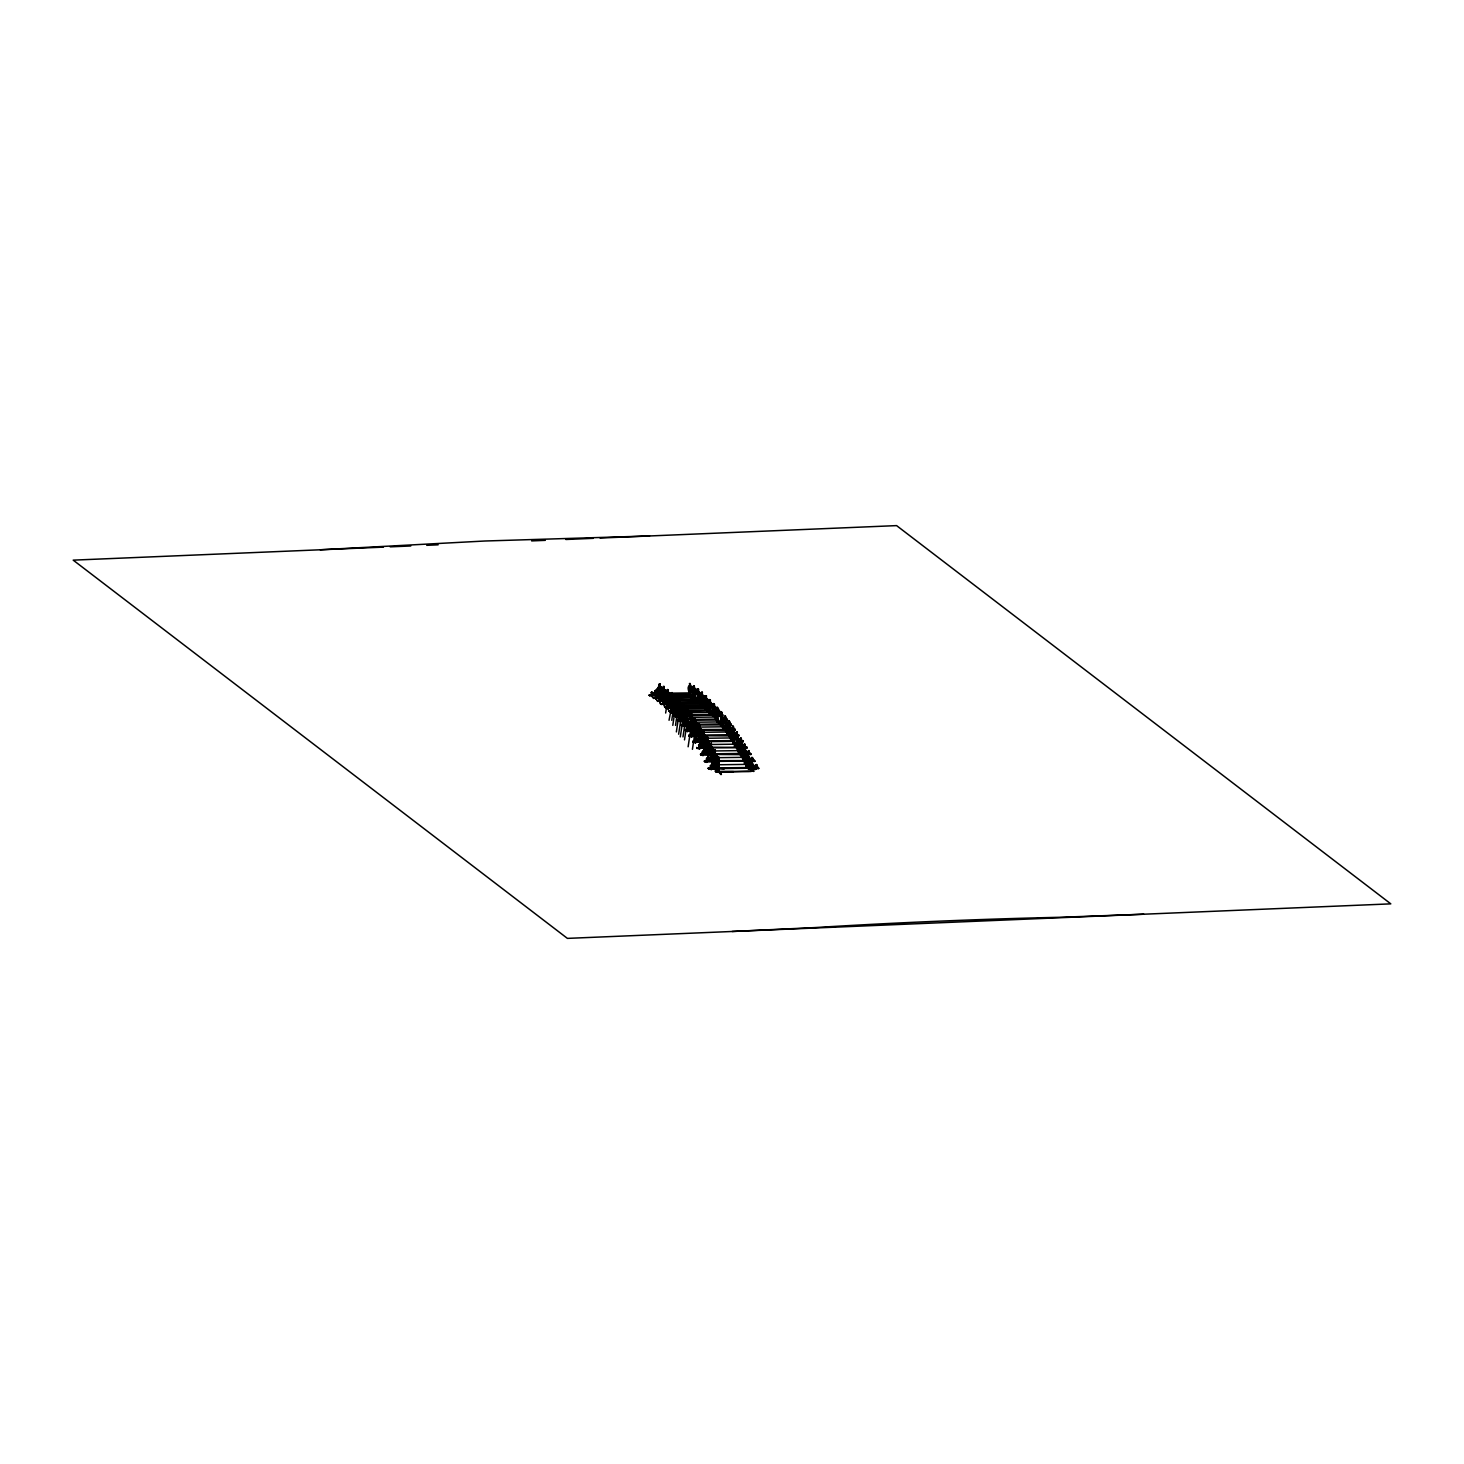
<?xml version="1.0" encoding="UTF-8"?>
<svg xmlns="http://www.w3.org/2000/svg" width="1464" height="1464" viewBox="0 0 1464 1464"><rect width="100%" height="100%" fill="white"/><g stroke="black" fill="none" stroke-linecap="round" stroke-linejoin="round"><path stroke-width="1.5" d="M656.732 698.584L656.567 695.437L656.421 698.218M657.043 698.584L656.769 695.693M661.051 701.146L661.106 698.255M665.059 704.038L665.114 701.146L660.337 700.725M678.253 700.78C674.849 698.291 677.832 719.538 676.862 701.897C678.802 699.115 678.564 703.415 676.039 700.158C665.699 718.934 666.34 692.472 674.3 705.996M673.037 710.754L673.074 707.862M676.386 714.231L676.844 711.449M677.009 714.597L676.734 711.705M679.973 721.075L680.486 715.695L680.504 718.421M680.961 718.842L680.687 715.951M684.896 723.417L684.951 720.526M688.83 728.303L688.885 725.412M692.49 730.609C691.045 736.52 694.339 729.584 691.923 730.353L690.935 730.884M692.765 733.501L692.801 730.609L690.532 730.499L688.135 746.786M696.681 739.009L696.718 736.118L694.851 736.063M700.579 744.938L700.616 742.047M703.855 750.812C705.74 752.478 700.03 744.828 708.247 750.666C707.551 749.367 708.393 739.393 709.235 743.602M704.458 751.178L704.202 748.287M708.082 754.857L708.338 757.73L708.192 754.582M711.943 761.738L712.218 764.611M716.079 771.821L716.116 768.929M660.118 695.876L649.211 695.308L659.733 694.888M649.778 696.004L649.229 694.796M652.084 693.131L651.334 695.235M652.047 692.71C651.553 702.866 652.047 687.879 651.206 693.131M651.681 696.589L651.535 695.016M652.23 696.589L652.194 691.96L651.517 692.875M664.125 698.438L653.218 697.871L663.924 697.139M653.804 698.566L653.237 697.358M657.922 694.686L654.17 693.387L660.246 693.296M654.573 693.387L659.807 686.195L677.942 700.085L673.202 696.516L676.039 699.261M655.689 699.152L655.451 694.503L656.238 699.152M667.913 700.542L657.226 700.744L667.932 700.03M657.793 701.457L657.245 700.25M658.562 694.961L659.569 694.156L655.854 693.094M659.331 684.969L660.026 683.889L660.044 685.481M659.056 694.888L654.17 693.387M716.116 758.37L718.952 761.719L717.946 761.738C704.44 733.922 682.389 704.33 660.063 687.989C662.808 692.143 662.003 685.628 661.893 688.995M653.218 697.871L659.459 697.376L659.349 700.689M659.349 694.814L659.55 688.666L669.542 695.601M659.514 701.823L659.258 697.431L660.374 698.365M652.121 695.034L658.965 686.689L655.067 693.771L655.085 690.605L655.835 693.771L659.203 686.195L661.966 688.098M660.081 685.207L660.026 683.889M659.697 702.043L659.55 700.469M659.99 693.826C659.916 688.409 660.356 683.377 659.129 683.908M660.081 697.376L660.392 703.763L672.141 703.525L670.567 703.123M660.392 703.763L660.099 698.584M660.776 696.443L661.801 688.721M661.783 704.66C659.276 702.446 670.091 706.417 672.122 704.532M658.342 694.174L661.966 696.059L662.186 689.544L660.904 688.794M664.125 703.836L663.21 701.787L664.345 701.768L663.21 701.787M663.448 700.579L663.21 701.549M663.064 697.944L663.558 691.246M663.247 700.634L662.643 703.507M663.558 697.724L660.63 695.949C658.727 692.692 662.844 686.378 660.904 687.915L661.106 689.562L668.151 693.515L667.236 693.442C662.039 683.853 669.341 703.269 662.35 696.736M663.32 687.549L664.034 686.47L662.478 698.456L665.9 700.634L662.497 697.962M663.723 698.163L663.961 687.787M663.723 703.891L664.235 705.245L664.198 700.725M673.403 706.526L664.4 706.654L664.491 704.056M664.766 699.188C661.545 679.882 674.264 700.707 681.126 704.788L677.265 700.012L683.194 707.35C687.037 710.15 684.676 711.065 685.811 708.851M676.807 708.045L665.205 707.478L675.892 706.764M665.864 699.17L666.193 692.271L664.894 692.033M665.772 708.192L665.223 706.966M666.559 700.414L667.822 699.902M665.772 698.529L664.638 698.676L667.053 700.835L666.34 700.14M667.419 704.111L668.206 708.759L667.529 707.185M667.566 694.119L667.364 700.268L669.322 701.732L669.213 704.422M667.859 696.992C669.085 679.314 663.961 698.053 667.785 701.11L667.822 702.903L668.151 700.323L657.226 700.744M668.078 697.248C669.78 692.911 666.559 690.514 667.968 690.679M668.042 704.898L668.389 709.857L667.767 703.562M668.316 705.52C665.608 703.727 670.988 704.605 672.031 707.112M668.774 702.226L668.902 693.698L670.274 693.954L670.183 695.308L668.902 695.071L668.902 693.698L670.274 693.954L669.359 693.662M680.065 711.888L669.176 711.321L679.863 710.589L678.527 710.479M669.743 712.016L669.194 710.809M671.336 693.881L672.031 692.545L671.994 702.482M672.141 707.972C669.56 708.997 673.33 707.698 671.994 712.364M671.775 704.312L671.811 706.106L671.336 704.44M671.354 703.47L671.555 697.322L674.52 699.865M671.628 712.602L671.098 711.028M678.912 700.14C681.144 694.869 677.375 728.358 678.93 701.512L680.211 701.75L679.772 713.48L672.36 713.371L672.049 709.162M672.36 713.371L672.305 710.333L676.807 710.278M681.949 716.171L673.696 716.28C672.067 713.792 684.31 712.858 685.756 716.921M673.696 716.28L673.147 715.054M673.898 706.856L670.475 704.55L670.988 693.662L671.958 693.881M675.178 696.956L674.611 707.771M675.16 709.509L675.911 708.027M686.433 719.3L688.007 719.702L685.646 716.793C673.001 719.648 675.105 714.231 675.343 712.474M675.691 709.509L675.746 707.826M676.039 697.651L676.002 696.077L674.959 696.297M675.581 716.848L675.453 715.274M675.965 713.188L677.301 713.133L675.508 725.375M676.13 716.848L676.295 712.456M685.847 717.049L676.331 717.214L676.533 714.176M688.666 720.691L677.063 720.123L687.769 719.41M677.777 711.321L674.465 707.569M680.138 713.371C685.847 719.263 674.758 707.496 680.138 713.371L681.767 713.352L676.606 708.539L677.942 708.668L677.887 701.457M677.649 720.837L677.082 719.629M679.186 720.068L680.229 717.031M679.369 717.708L678.692 716.793M679.186 711.669L679.131 713.352M681.931 713.663L679.296 710.827L679.497 704.678L689.379 715.841M687.055 721.368L679.534 721.423L679.095 716.811M679.662 711.596L679.937 703.525M680.028 701.219L680.083 700.121M679.534 721.423L679.003 719.849M679.9 717.543L680.083 721.423L680.046 716.793M680.833 712.492L681.309 704.294M681.126 704.788L685.079 709.345M691.337 724.881L691.905 725.595L681.016 725.028L691.722 724.314M681.291 712.382L681.748 715.127M681.583 725.741L681.034 724.534M681.986 710.296L681.767 704.147M684.109 704.367L682.901 705.264L682.37 716.152L684.365 718.367M683.102 705.52L682.535 715.859M683.102 705.044L683.212 705.245M683.231 716.061L683.176 717.726L683.139 715.933M683.468 708.942L683.249 715.072L693.113 727.077M683.834 705.3L683.834 716.116M683.34 724.735C682.846 728.633 683.651 719.227 683.231 721.935M683.67 715.914L683.084 717.598M683.798 715.347L682.48 714.725M683.084 706.014C685.866 705.282 681.876 703.763 684.036 704.367M683.889 722.868L684.42 720.27L683.926 725.632M684.768 717.067L685.244 708.869M694.284 729.896C699.755 729.841 687.732 732.055 685.518 730.939L684.951 729.731L695.876 729.804L692.381 726.693L693.735 726.803L694.028 718.934L679.259 702.427M685.518 730.939L684.951 729.731M686.817 708.96C688.556 709.619 686.03 708.905 686.488 720.434M692.765 728.267L686.945 727.828L687.055 730.17M687.183 728.267C686.616 720.636 687.531 739.338 687.787 727.645M687.128 722.301L687.073 720.489M687.202 719.648L687.403 713.499M687.623 720.489L687.677 722.283L687.879 708.722M687.769 714.359L687.787 709.601M687.403 731.506L687.257 729.932M687.952 731.506L688.355 725.156M687.97 720.727L677.063 720.123M688.904 696.956C690.294 691.228 688.977 680.614 690.331 684.804M692.728 697.34L689.288 695.492C687.494 692.435 690.935 681.199 689.562 684.585M689.434 696.937L689.599 695.4M699.426 735.386L699.755 736.319L689.434 736.447C685.042 733.061 705.044 735.477 698.2 735.404M690.203 694.558L688.757 693.771L689.288 695.492M689.471 685.811C707.881 698.987 682.352 674.794 689.434 693.332L690.056 689.965M690.386 689.379L690.331 684.585M689.434 736.447L688.867 735.239M690.935 698.255C689.233 691.319 694.265 686.177 690.331 687.586L694.339 690.148C698.383 689.745 693.296 692.911 694.997 701.073M690.788 714.725L690.276 725.632L693.625 730.115L690.294 725.119M690.642 725.595L691.1 715.164M690.935 713.645L691.868 714.944M691.063 732.641L690.971 735.678L690.843 733.574L691.978 733.556M691.154 733.318L691.703 732.366L691.868 737.014M691.026 725.394L691.52 727.059M691.136 724.534L691.337 718.385L694.302 722.228L718.861 721.917M691.136 725.522L691.612 727.187L691.868 714.725M691.319 737.033L690.788 735.459M692.911 697.779L693.259 687.165L694.558 687.421L693.241 687.659L693.113 698.035L694.192 698.017L694.375 687.586M693.607 687.385C693.698 683.377 695.016 690.294 693.479 686.964M692.435 726.565L692.655 718.678L693.735 718.44M693.442 699.499L692.747 696.846L688.739 694.284L689.087 692.929M693.771 690.843L693.57 696.974L695.565 698.237M697.669 723.637L696.791 725.504L697.871 725.485L694.705 721.606L687.97 730.115L695.565 721.752C669.908 692.362 698.365 715.182 692.637 726.821L684.566 716.793C681.62 712.053 687.879 706.526 684.786 710.278C681.84 701.823 668.023 730.756 682.883 706.947M693.552 699.627L693.607 697.962M693.113 726.73L692.966 729.401M694.412 690.221L694.339 688.83L698.237 693.899M703.086 735.019L703.653 742.23L692.765 741.662L703.086 741.022M693.332 742.376L692.765 741.168M694.942 701L695.162 691.63L696.461 691.886L695.162 691.63M694.558 730.792L695.071 719.885M694.869 741.608L694.979 738.295M695.052 729.731L695.272 723.582L704.074 736.538M694.686 741.388L695.217 742.962L694.942 739.082M695.803 720.123C693.332 715.823 699.097 724.772 695.656 730.774M699.023 702.317L693.314 697.559M697.01 702.537L697.413 690.294L698.548 690.294L697.248 690.551L698.529 690.788L698.2 700.908M697.468 690.093L697.413 688.958L697.578 690.038M695.034 742.724L696.516 735.861M696.754 699.737L697.322 700.963L692.6 698.072M697.541 692.545C698.127 688.611 700.652 695.766 700.323 693.277L699.17 693.296L699.152 701.457L710.992 711.962L722.905 726.418L723.381 718.238L714.249 706.27M702.409 741.534L696.315 731.89L697.578 731.909L696.571 732.018L696.992 723.564L703.379 733.208L695.784 741.553M697.578 699.865L697.779 693.735M697.797 692.307L697.651 691.374M696.882 734.599L697.523 731.835M698.456 691.868L701.091 696.589M698.346 690.038C699.554 689.507 696.15 690.038 698.419 690.02M707.332 747.683L696.644 747.903L707.35 747.189L705.996 747.079M676.551 699.993L698.017 699.938M697.212 748.616L696.663 747.409M697.541 735.623L694.211 730.316L699.097 738.185M700.762 702.427L701.988 702.427L700.286 701.311C697.065 702.976 698.603 691.374 700.451 694.924L700.304 699.261M698.84 725.229L698.95 725.412M698.877 744.536L699.664 749.184M698.639 745.743L698.676 744.59L704.349 744.444M699.17 729.09L698.969 735.239L703.873 742.687M699.572 725.467L699.664 724.332L699.719 725.65M699.097 749.202L698.584 747.628M699.572 736.282C701.604 720.672 696.992 723.399 698.273 736.044M699.481 748.964L699.627 744.572L698.877 745.945M700.908 703.855C699.316 699.664 703.232 689.837 701.457 693.039M701.11 704.111L701.457 693.515M701.311 704.166L697.322 700.433M701.567 703.068L701.768 696.937M702.317 693.735L702.391 692.362L701.567 693.241M700.524 754.472L711.23 753.759L700.524 754.472L711.413 755.04L711.339 743.072L710.607 744.151M700.835 740.619L700.927 737.874M702.391 698.035L702.208 693.296M702.208 693.039C700.176 694.503 703.855 693.899 701.402 693.039M704.257 705.117L701 702.72M701.091 755.186L700.542 753.96M701.439 741.553L698.127 735.825M704.019 704.477C702.006 700.195 702.153 691.63 708.283 701.476C709.162 699.28 706.197 702.5 707.643 700.304M703.141 704.751L703.159 696.608L704.312 696.589M702.72 731.414L702.683 730.28L702.866 731.579M702.812 743.84L703.415 742.157M702.976 755.753L703.489 751.233M702.83 752.057L702.757 752.514M703.361 743.822C704.642 740.015 702.958 726.236 703.617 731.579M704.861 697.779L704.898 696.791M703.672 736.154L703.47 731.396M712.639 715.036L701.311 703.653M705.63 697.541C706.106 691.466 707.661 706.343 706.179 707.624L700.597 704.147M703.891 751.197L703.8 753.795L708.741 753.557M705.355 737.161L705.3 735.88L704.349 744.206L704.367 736.063L705.648 737.673L705.447 744.188L704.092 744.078L706.288 747.775M705.282 707.679L704.715 706.453M705.538 706.6L705.74 700.451M705.813 697.761L705.392 696.553L706.38 696.736M704.733 746.86L704.824 744.115M706.106 703.324L706.27 695.674M714.707 761.188L715.292 761.921L704.385 761.353L715.329 760.914L719.19 768.124L719.153 769.112L708.832 769.259L708.265 768.051L758.096 767.392L758.663 768.6L748.324 768.728L748.781 761.5L744.938 754.308M705.319 747.793L702.025 741.754M704.971 762.049L704.404 760.841M708.265 708.137L706.911 708.027L707.13 701.494M706.966 710.937C705.355 707.954 709.198 698.877 707.13 700.121L707.551 701.073M706.764 737.819L707.46 736.502L706.417 737.618L706.27 748.47L706.398 738.112L707.496 737.819M707.24 758.773C706.526 759.304 707.35 756.723 706.508 761.298M706.764 747.409L706.892 743.309M706.709 761.06C707.24 765.599 705.483 756.248 707.368 758.023M706.764 748.397L707.24 750.062L707.496 737.6M708.686 710.79L705.3 707.167M704.568 707.679L708.539 711.522L710.15 711.467L710.479 701.366C707.588 702.409 709.07 698.182 709.802 700.963M715.329 760.914L707.679 760.347L708.027 757.748M708.851 712.968C707.624 710.003 710.571 695.492 709.692 701.384M706.673 762.415L707.423 759.285L706.38 759.176M709.253 711.522L709.363 699.518L709.528 700.597M707.679 760.347L707.624 757.309M709.381 712.95L709.546 711.413M709.326 703.287L709.198 700.616M710.15 700.652C711.541 697.999 707.021 701.494 709.619 700.945M704.843 744.261L709.162 753.319M709.052 710.205L710.26 710.699L686.817 711.303M708.832 769.259L708.265 768.051M709.198 754.363L705.923 747.994L709.107 754.106M696.461 691.886L696.553 690.514L695.162 690.258L711.394 704.385L710.864 714.688M709.784 755.058L710.296 744.169L711.376 744.371M710.479 756.504L710.534 754.838L711.028 756.504M710.644 753.96L710.845 747.829M711.248 744.206C711.138 740.4 708.741 753.338 711.028 754.765M710.589 765.324L711.266 769.826L711.76 764.19M712.822 704.513L713.627 703.543L713.7 706.801M711.12 766.386L710.26 765.947L718.001 766.752M712.803 715.475L713.151 704.861M713.023 715.731C711.815 700.03 715.64 701.366 714.103 715.713M713.371 704.898L713.48 703.983M718.312 767.136L711.541 767.228C708.32 760.621 725.467 765.855 711.632 764.647M713.224 715.768L708.686 710.296L684.987 710.534M713.682 708.539L713.462 714.688L729.218 734.873L748.58 767.648M711.12 759.395C707.624 761.134 716.225 760.749 712.584 757.291M711.467 703.763L720.654 714.871M713.352 705.63C714.707 705.081 715.036 703.068 712.639 704.715M713.078 761.225L709.802 754.564M712.492 760.054C715.347 728.999 708.905 773.01 713.407 750.867L712.144 750.117L718.97 761.042L715.036 753.777L708.283 761.079L714.231 754.125L706.453 740.345L700.542 747.647M716.171 716.518L714.908 716.5L715.402 708.338M713.737 761.024L714.725 760.694M715.036 716.665C715.457 712.785 715.292 708.265 716.042 709.582M714.524 751.014L715.201 749.952L715.31 755.827M715.054 761.829L714.45 763.513L714.505 761.829M714.505 760.841L714.725 754.71L718.568 761.902L718.44 768.197M716.116 716.646C713.096 706.032 720.691 711.907 713.462 706.947L708.21 699.682L705.557 698.2L708.192 700.359M714.999 763.513L715.201 749.952M715.256 751.252L714.322 749.952M716.591 719.117L718.842 722.411M716.756 721.789L717.744 708.759M718.348 768.893L717.525 771.491L717.946 768.143L715.713 764.299C716.683 756.376 716.665 756.723 717.14 756.248L715.988 756.266L719.08 760.42C715.933 761.994 719.666 779.415 721.514 771.949L749.275 771.583M717.159 720.343C715.585 717.506 718.751 707.24 717.086 709.93M717.58 708.503C715.878 706.984 718.861 707.643 718.238 714.212M699.353 736.026L691.758 735.477L698.621 727.114L716.299 756.467L715.768 764.171M717.287 721.77L717.342 720.105M717.415 719.245L717.616 713.114M714.999 766.66C719.208 762.781 716.537 769.021 713.901 766.825M718.165 709.912L717.836 720.032L692.472 720.142M718.202 709.637L718.147 708.338M717.14 762.232L717.012 757.217M720.709 774.529L720.8 771.949L717.122 771.491M718.787 720.306L717.836 719.099M717.506 769.149L718.165 757.163L719.117 758.462M718.97 758.279L719.062 757.144M717.726 770.65C716.628 758.096 720.306 751.361 718.751 768.838M721.404 714.542L722.1 713.224L720.709 724.936L722.74 725.192M720.874 712.748L720.8 711.596M720.526 724.515L721.258 714.597M721.349 724.131L721.478 720.032M721.99 714.359L722.191 713.444L721.368 714.304M722.209 717.397L722.118 716.006M722.136 714.542L721.99 725.174M723.234 728.999L723.381 726.327M723.545 715.109L719.41 715.164M724.515 716.921L725.65 717.342L724.826 730.39L700.341 730.243M713.224 715.256L724.442 729.712L722.777 727.297M725.321 719.739L725.375 716.152L725.394 717.378M725.284 729.328L725.485 723.179M725.998 722.429L726.053 721.185M725.009 719.245C726.986 719.428 726.089 723.564 725.906 730.371M728.23 723.728L726.839 723.472L726.62 731.36L727.974 731.469L728.23 723.728L724.003 718.055M729.584 722.484L728.486 721.112L729.603 722.045M728.743 735.898L729.035 723.948L729.2 725.009M729.182 734.837L729.401 728.688L721.551 717.982M729.529 724.369C731.268 721.02 727.645 721.057 729.438 721.093M729.841 725.064L729.932 723.948L729.621 735.623L728.541 735.642C729.658 730.225 728.212 723.582 730.042 725.009M730.573 740.235L731.488 729.548M730.865 723.875L731.414 725.083L730.865 723.875L726.73 723.93M752.057 771.034L747.775 767.52L730.628 737.435L730.737 729.42L732.476 729.529L718.183 711.101M731.817 730.774C733.629 728.688 728.12 732.549 729.767 727.773L731.89 730.774L731.817 737.563L730.518 737.307L731.616 737.289M732.274 740.638L732.842 741.864L724.46 729.2M732.622 726.254L733.519 727.443M732.641 741.827L732.787 730.975L734.068 731.707L733.72 741.809L732.439 741.571M732.988 731.012L733.226 727.041M733.135 731.177C732.091 728.12 736.191 733.007 732.457 730.92M733.373 726.29L732.421 726.309C733.318 729.017 733.739 723.472 733.446 729.566M733.08 743.438L733.135 741.754M733.098 740.766L733.226 736.667M739.265 735.788C738.222 733.427 730.536 736.246 734.617 743.822M734.8 729.072L735.349 730.28L734.8 729.072L730.664 729.127M736.191 736.209L737.161 731.762L736.795 734.855M736.301 732.75L736.52 731.78L736.374 736.447M736.337 747.811L737.728 736.118L736.831 736.996M736.721 748.104L736.685 737.216L737.893 736.319M736.978 747.006L737.179 740.876L730.39 730.207M737.362 735.074L737.142 732.769M737.636 736.996L737.691 746.036M737.764 737.417L736.667 737.71L737.966 737.453M738.881 741.937L738.515 750.263L739.595 750.263L739.906 742.376L738.515 742.12L739.558 742.065M738.972 750.172L738.332 752.935M740.18 742.248L740.546 737.856M740.766 743.566L740.217 754.381L741.498 754.619M740.638 742.138L741.37 737.966M740.857 753.576L741.058 747.427M741.296 754.363L741.608 742.669L741.534 743.987M741.699 748.562L740.711 743.547M743.255 756.723C739.064 755.882 744.938 740.51 743.529 754.82M727.169 723.253L738.844 741.681L743.163 741.717L742.614 740.51L738.478 740.564M742.376 756.998L742.394 748.836L743.547 748.836L745.377 753.448M743.163 741.717L742.614 740.51M744.078 748.488L744.096 745.139L745.121 745.341M743.913 760.31L747.756 768.033M745.048 744.7L744.096 744.7L745.249 744.206L744.719 748.598L744.316 743.95L744.188 745.158M744.719 748.598L745.231 745.121M744.481 761.536L744.426 750.648L745.487 751.142M744.169 763.128L744.773 761.445M744.719 760.457L744.865 756.357M745.524 750.867L745.469 749.55L744.737 750.629M742.358 746.805L746.494 746.75L747.043 747.958L742.925 748.013M747.043 747.958L746.494 746.75M746.622 766.678L746.713 763.933M748.598 755.168L748.324 750.648M747.939 768.454L748.287 757.858L749.568 758.096L748.269 758.352L748.141 768.71M748.799 751.49L748.287 751.453M738.936 741.608L748.598 759.359L752.02 771.052L752.093 768.472M748.946 750.538L748.854 753.576M749.019 768.435C752.185 763.787 747.463 753.832 749.367 758.059M749.22 768.692L749.403 758.261M749.44 760.914C767.008 785.143 738.716 739.155 752.038 770.375L753.283 771.016L747.793 767.026L743.932 759.834L745.176 759.816M746.805 754.582L750.922 754.527L750.373 753.319L746.237 753.374M750.922 754.527L750.373 753.319M751.819 761.939L751.837 758.352L752.972 758.352L752.075 757.382L751.91 762.049L752.514 760.694M752.953 758.791L752.899 760.676L751.874 757.437L752.679 758.37M752.276 768.435L752.038 770.192M749.989 771.565L753.686 771.016L747.958 767.758M748.598 761.481L754.802 761.408L754.235 760.2L748.049 760.274M754.802 761.408L754.235 760.2M756.87 764.849C755.058 762.14 753.319 776.414 756.833 765.562M755.991 765.745L756.687 764.611L756.321 769.241L756.193 767.667M758.663 768.6L758.096 767.392M664.436 703.672L664.583 700.89L664.327 703.617M664.766 703.653L664.894 700.89M668.883 704.092L668.151 706.874M672.415 710.388L672.562 707.606L672.141 710.388M680.65 718.476L680.797 715.695M684.603 723.033L684.749 720.27M692.454 733.116L692.6 730.353L690.587 730.481M696.059 738.643L696.205 735.861L696.224 738.588M700.121 744.499L700.414 741.791M704.312 748.031L703.58 750.812M711.907 764.245L712.053 761.463M715.457 771.437L715.585 768.673L715.75 771.821L753.686 771.016M715.768 771.437L715.914 768.673M717.635 771.4L719.099 759.743L712.547 748.745L717.012 755.698M719.025 759.67L718.348 770.65M717.104 772.004L717.525 768.637M684.493 739.887L686.653 725.595M680.303 736.904L682.7 721.038M682.993 736.923L685.244 721.221L683.048 721.423M692.417 749.312L694.503 735.678M665.663 713.023L666.632 706.398L669.341 706.417M669.048 720.27L671.189 709.326M671.756 720.306L673.019 711.76M672.799 725.357L674.611 713.114L675.801 712.419M676.368 731.909L678.582 716.957M672.122 692.765L671.153 693.424L672.36 693.039M725.961 719.3L725.138 718.44L725.943 719.757M749.275 757.62L748.269 756.961L748.598 757.821M690.002 693.771L690.349 692.417L689.105 692.417L689.324 694.485L699.06 701.329M676.039 700.158C672.433 693.899 673.495 700.542 673.806 696.809M689.398 690.697L689.581 690.66M697.724 725.302L697.505 723.673M711.101 705.319C712.858 707.075 712.108 701.695 712.09 705.026M704.605 737.38L710.369 747.244L704.532 754.344L711.156 746.896C717.031 757.217 706.636 739.283 709.399 742.504M727.992 724.9L727.773 723.289M748.049 753.777L737.838 740.272C735.001 732.805 735.202 739.961 730.975 730.554M739.43 742.907L738.515 742.12L746.402 757.309L747.409 755.863L746.567 756.668M752.917 768.637L752.953 768.088M682.133 705.959L681.053 705.977L681.199 704.166M692.326 688.794C692.124 688.721 690.477 688.592 692.545 687.787L692.234 695.656L691.154 695.674M700.213 737.838L701.549 737.947L701.768 731.433L700.707 730.097M711.303 705.575L711.101 703.946L712.254 703.928M716.335 710.132L715.256 710.15L715.512 708.466M708.265 743.401L709.546 744.133L708.448 744.151L708.613 742.34M727.315 723.436L726.839 731.616L730.628 737.435M663.21 687.824L662.643 698.163M667.181 691.209L668.151 690.422M671.189 693.918L670.64 704.257M694.906 720.672L695.858 719.885L695.016 720.343M703.672 731.323L702.519 731.36L702.171 741.974M710.498 744.426L711.266 744.389M715.109 751.087L714.359 751.801L715.31 751.014M740.766 744.041L740.418 754.637L742.248 754.637M748.488 758.114L749.257 758.077M706.581 737.38L706.563 736.52M718.33 758.224L718.165 757.163M736.996 737.179L736.831 736.118M655.396 690.422L655.744 690.422M717.909 768.563L706.343 747.5M656.366 695.674L655.213 695.693M668.225 705.502L667.2 705.3M672.196 709.345L671.171 708.704M695.784 739.686L694.741 739.503L695.894 739.265M713.773 704.696L713.133 703.983M721.697 713.005L720.562 712.803M756.723 765.983L755.882 766.001M673.788 697.797L667.145 693.533L669.048 695.052L670.201 694.814L669.835 693.515M675.929 697.395L674.959 697.669L674.447 708.064L677.85 711.193M681.84 705.41L681.144 705.63M696.169 691.337L689.398 687.677M697.578 724.936L696.901 725.156M705.355 737.142L704.513 737.142M723.911 719.355L715.365 708.283M727.846 724.552L727.004 724.552M744.59 750.886L744.078 761.262L745.359 761.5L745.505 750.648M704.66 705.099L704.074 696.425M693.662 718.367L697.871 725.485M701.494 730.756L701.86 730.078M698.969 700.414L676.862 700.524L679.095 704.092L682.151 705.465M700.689 731.451L700.469 729.804L701.64 729.804L705.52 737.453L704.568 737.691M723.271 718.092L722.685 729.017M660.282 685.244C657.226 684.402 657.391 697.102 659.77 695.656M679.9 700.798L678.93 701.512L679.9 701.238M702.683 731.597L702.006 742.266L705.209 747.665M714.322 751.288L713.81 761.646L714.889 761.646M679.369 717.232L681.272 716.976L678.637 734.233M702.153 747.299L704.861 747.317M695.638 690.221L695.583 691.209M714.359 706.691L709.528 702.025L711.577 703.891M712.584 749.202L712.547 750.19M731.213 729.383L735.367 729.786M742.852 748.799L743.309 748.653M746.713 755.827L746.677 756.815M659.056 688.08C646.136 706.069 657.409 683.578 661.874 689.013M656.128 697.614C671.171 679.717 658.196 694.54 657.116 697.596L662.936 690.496L665.974 691.996M669.085 707.203L674.922 700.103L677.923 701.787M673.184 711.193C692.527 687.714 657.958 728.779 679.058 702.848M677.009 715.292L682.956 708.338L680.852 705.227M686.945 711.669L680.101 720.032L686.836 711.504M679.973 719.867L686.781 712.748M686.909 712.913L680.961 719.867M690.898 716.555L684.054 724.918L690.77 716.408M690.734 717.653L683.926 724.772M691.886 735.642L698.731 727.279L696.882 724.332L722.136 723.911L723.985 726.418M691.758 735.477L699.572 728.249M695.656 741.406L703.47 734.178M706.526 739.448L699.554 747.647L707.277 739.43L704.788 735.495L712.456 748.818M712.144 768.271C731.762 745.322 697.01 785.802 718.129 760.072M668.115 690.862C667.749 687.714 667.877 691.52 666.998 690.459M672.104 694.064L670.97 694.156L672.287 693.899M690.532 684.841L689.983 695.199L688.904 695.199M684.182 705.502L682.883 705.758M700.231 694.558L704.056 697.395M691.905 715.146L690.77 715.219M710.15 700.396L708.851 701.183M693.076 719.611L692.655 720.05M697.651 724.314L694.686 720.416L696.004 720.178M712.401 705.062L711.248 705.374M697.486 724.662L696.736 725.321L706.014 739.686M699.572 725.211L698.108 736.337L703.562 744.828M700.89 730.756L700.469 731.195M703.818 731.616L702.885 731.323M722.173 714.743L720.599 711.65L721.734 711.852M706.6 738.368L707.698 737.856M726.107 719.94L724.973 719.538L726.016 718.421M709.345 743.383L708.448 744.151M730.188 725.284L728.871 725.54L730.17 725.778M712.273 750.684L713.426 750.373M735.532 736.465L732.823 733.702M719.135 758.663L718.001 758.736L718.97 758.023M655.03 692.875L659.203 686.195L661.984 687.421M661.216 687.421L664.089 688.977M663.32 688.977L665.992 690.203M669.304 693.167L671.299 695.748M669.048 695.052L670 694.558M673.952 697.175L671.409 694.997M665.114 703.69L671.226 696.644M674.026 698.383C670.421 697.431 675.27 709.674 670.494 704.056M675.307 698.603L677.923 700.762M679.095 704.092L681.986 705.758L681.053 705.977M695.583 689.745L697.578 692.143M696.48 691.392L695.18 691.136L700.304 694.65M699.572 692.765L704.239 696.095L705.538 698.877M685.847 710.241L684.932 710.333L692.856 720.306M701.659 694.595L704.221 696.773M688.867 715.219L689.873 715.219M692.984 718.458L697.047 723.82M704.221 697.907L701.402 696.333L712.163 705.282M692.966 719.135L695.656 722.722L688.958 730.115L694.778 722.996L692.801 720.123L693.588 718.495M714.231 707.844L711.12 704.824M698.749 726.602L700.817 729.401M719.135 714.835L720.526 714.725M725.924 722.338L715.072 709.381M706.545 738.771L704.788 735.495M708.576 742.083L715.054 752.203M708.411 743.895L709.399 743.877L707.277 740.327M729.017 726.199L727.846 723.161M730.902 730.792L733.629 733.702M734.965 735.184L736.392 735.056L730.078 726.858M734.782 737.069L735.77 736.959M716.189 757.894L717.067 757.62M736.795 738.368L732.988 732.055M737.636 740.015L734.654 736.538L735.916 737.289M718.421 759.67L716.408 755.717M743.694 749.971L742.632 750.208L738.661 743.492L739.649 743.419M740.51 746.585L741.717 746.841M742.724 748.415L737.49 738.277M746.585 755.387L749.477 759.67M695.766 742.943L695.107 738.442M698.987 744.682L704.495 744.902M732.604 726.528L733.354 726.4M736.52 732.055L737.27 731.909M672.745 707.112L669.743 705.3M707.46 751.069L703.653 745.084L705.3 745.066M711.193 757.712L712.986 757.126M715.201 764.501L711.413 758.279L713.059 758.261M663.155 703.727L664.144 703.196M667.145 706.618L669.176 706.581M679.095 717.177L681.108 717.14M698.767 741.589L700.78 741.553L698.255 741.37M702.665 747.518L704.696 747.482M706.563 753.759L708.576 753.722M710.443 760.31L712.456 760.292M714.304 767.191L716.317 767.173M699.518 693.113C701.384 694.503 698.84 691.85 699.591 694.247M660.173 700.78L660.575 697.999M675.563 710.351L684.2 718.421M683.487 718.44L693.497 730.262M699.682 744.572L699.591 747.152M674.721 712.968L675.819 712.803M705.923 747.647C712.492 753.686 699.188 748.269 702.464 754.18M684.676 721.496L682.535 721.203M692.563 730.957L690.422 730.664M696.48 736.136L694.339 735.861M708.192 753.832L706.051 753.539M320.213 549.787L484.95 541.003L649.577 535.97M732.091 931.488L814.442 927.609A6801.945 6293.754 -52.6 0 1 1061.455 917.251L1143.787 914.213M383.403 547.133L73.2 560.145L567.41 938.387L1390.8 903.855L896.59 525.613L600.075 538.038M390.248 546.841L410.762 545.981M426.738 545.322L438.139 544.828M531.652 540.911L545.34 540.344M565.873 539.484L593.231 538.331M659.148 685.225L660.136 684.969M659.861 686.945L665.827 690.477M693.424 686.945L694.467 686.268L693.57 687.147M690.386 688.336L689.379 688.355C716.61 705.227 733.373 733.83 748.214 761.335L749.22 761.335M661.069 689.032L662.204 689.05M694.357 688.574L696.224 690.496M662.039 689.215L661.106 689.562M691.392 688.867L692.307 688.922M663.302 689.654L665.955 690.88M692.234 687.696L689.361 686.561L694.339 689.251M691.283 689.617L692.289 689.599M693.387 690.917L694.394 690.898M665.059 691.74L666.212 691.777M667.309 692.545L665.223 690.221M695.29 692.362L696.297 692.344M651.206 692.893L652.047 692.929M666.907 693.222L690.331 692.911L690.203 694.741M654.152 693.881L658.544 693.826L660.246 695.162M697.395 693.808L698.401 693.79M658.562 694.467L659.916 694.577M688.995 694.064L690.331 694.174M670.787 694.522L690.569 694.467M699.481 694.595L704.458 697.724M649.211 695.308L659.953 695.144M670.201 694.814L668.902 695.071L668.682 701.585L669.981 701.842L666.925 700.341M688.977 694.577L690.313 694.686M649.796 695.51L660.136 695.363M671.354 695.217L690.386 694.979M661.765 695.803L660.886 696.077M690.953 695.418L692.033 695.4M699.28 695.327L700.286 695.308L697.413 693.131M690.184 695.455L688.592 695.492L692.033 697.358M701.567 695.345L700.231 693.515M660.209 696.443C665.809 699.902 654.426 693.698 660.209 696.443L661.856 696.425M673.074 696.278L692.271 696.022L689.562 694.412L689.764 688.281L709.692 704.257M660.191 696.956L661.838 696.937M672.543 697.12L694.577 697.047L692.929 697.065M662.57 697.541L664.162 697.431M694.009 697.065L674.959 697.669L676.258 697.413M701.384 697.01L702.391 696.992M706.526 697.029L703.507 696.425M662.661 697.669L663.961 697.706M693.094 697.267L694.32 697.248M706.362 697.193L705.209 697.285L704.879 709.125M653.822 698.072L664.144 697.944M673.037 698.09L674.172 698.621M703.178 697.486L704.44 698.218L703.159 697.98M704.678 697.541L706.179 696.809M674.19 698.127L673.092 698.639M659.312 698.603L660.356 698.804M696.297 698.273L695.162 698.419M664.217 699.188L658.892 695.382M674.831 699.042L696.278 698.767M703.269 698.676L704.276 698.657M666.358 699.627L667.584 699.609L665.864 698.676M694.32 699.298L696.736 700.231M696.773 699.225L697.999 699.206M697.01 699.518L698.237 699.499M696.937 699.957L698.584 699.92M657.812 700.963L668.133 700.817L669.853 702.208L668.206 702.226C662.478 698.401 673.751 706.709 668.206 702.226M705.374 700.524L706.362 700.506M707.295 701.219L708.43 701.75M708.832 700.982L710.498 700.872M677.045 701.64L678.18 701.64M698.95 701.201L700.286 701.311M708.43 701.256L706.27 699.682M681.071 702.061L700.67 701.805M668.188 702.72L669.835 702.702M707.258 702.153L708.247 702.153M667.822 702.903L667.346 701.238M668.627 701.713L671.573 702.812M709.509 702.702L705.648 698.127M680.54 703.196L702.574 703.123L704.276 704.605L702.94 704.495M661.216 703.946L671.958 703.8M700.725 703.434L702.372 703.415M661.801 704.166L672.122 704.019M681.108 703.909L702.958 703.617M712.858 703.781L714.524 704.257L711.321 704.221M681.053 704.605L682.224 704.605M670.915 703.543L673.879 705.044M709.345 704.367L710.333 704.349M673.952 705.136L672.671 704.898M680.577 705.428L703.031 705.136M672.177 706.032L673.824 706.014M713.151 705.374L714.45 705.117L713.371 704.257M672.617 705.026L675.563 706.343M704.733 705.959L705.977 705.941M711.23 706.051L712.218 706.032M682.279 706.746L706.307 706.362M672.983 707.203L668.096 707.222L675.087 699.005M674.538 707.149L676.13 707.039M704.898 706.673L706.545 706.654M665.205 707.478L675.929 707.313M705.062 706.874L706.288 706.856M665.791 707.679L676.112 707.551L677.814 709.034M682.846 707.46L705.959 707.368M717.598 707.387L716.646 707.405L717.598 707.496M676.643 708.411L677.741 708.393M706.911 708.027L707.99 708.009M685.939 708.887L684.786 708.905L693.936 720.288M716.207 708.485L715.054 708.503L723.344 719.227M671.171 709.143L672.305 709.125M676.185 709.052L682.81 715.658M684.548 708.942L707.002 708.649M713.297 708.613L714.286 708.594M676.167 709.546L677.795 709.528L674.886 707.057M718.257 709.399L717.452 709.656M678.289 710.186L680.101 710.882L678.509 710.992M686.836 709.839L688.135 710.077M686.817 710.333L687.97 710.241M708.942 710.077L710.186 710.077M717.305 710.186L718.074 709.656M708.869 710.516L710.278 710.205M715.164 710.607L716.171 710.607M669.176 711.321L679.516 710.681M710.9 710.973L709.948 710.498M708.851 711.23L709.93 711.211M677.722 712.126L676.441 710.278M684.512 716.939L680.614 712.236L681.785 712.309M711.962 711.815L710.882 711.833L712.218 711.943M680.577 712.364L681.913 712.474M672.049 712.986L676.551 712.931M686.287 712.785L710.973 712.456M676.112 714.231L680.778 714.121M682.242 714.45L683.487 714.432M712.657 714.048L713.901 714.029M676.423 714.615L680.925 714.56M690.935 714.505L691.832 713.627M714.139 714.322L712.84 714.761M687.952 714.871L712.657 714.542M682.572 715.164L684.054 715.127M721.038 714.835L722.338 714.578M673.129 715.567L683.45 715.42M690.77 715.548L714.121 715.018M681.693 715.933L685.756 720.014L682.389 715.658M719.099 715.512L720.105 715.493M675.398 716.628L676.331 717.214M714.835 716.408L718.074 718.879L716.774 719.336M679.076 717.525L680.028 717.506M692.472 717.323L714.926 717.031M680.193 717.946L679.076 717.726M683.359 718.019L685.719 717.909M714.908 717.543L716.555 717.506M724.515 717.36L725.65 717.342M679.241 718.183L684.731 718.367M680.376 718.879L684.878 718.806M692.655 718.678L694.028 718.934L692.875 718.952M722.923 718.275L724.296 718.531L723.143 718.549M686.195 719.007L687.421 718.989M716.61 718.604L717.854 718.604M726.181 718.641L725.302 719.501M694.137 719.41L718.238 719.099M693.954 719.794L692.801 719.757M716.939 719.538L718.165 719.519M677.649 720.343L687.989 720.197M724.204 719.885L715.054 709.894M716.445 720.325L718.037 720.288M723.051 720.398L724.058 720.38M688.446 721.807L689.69 721.807M718.879 721.423L720.105 721.404M723.216 718.733L725.833 721.349M684.146 722.832L683.011 722.63L684.164 722.63M688.007 722.813L689.654 722.795M729.603 722.246L728.468 722.027M683.011 722.63L688.684 722.923M684.328 723.436L688.83 723.381M724.9 723.015L725.906 722.996M690.148 723.911L691.612 724.186M696.571 723.857L697.962 724.131M720.562 723.509L721.789 723.491M726.839 723.472L728.011 723.454M690.349 724.698L691.941 724.607M720.727 724.241L722.008 724.277M681.016 725.028L689.269 724.918M690.459 724.826L691.337 724.369M720.874 724.424L722.118 724.406M681.602 725.229L691.923 725.101L693.607 727.187M697.889 724.991L696.571 725.247L696.571 732.018M698.657 725.009L721.789 724.918M699.92 725.687L698.603 725.943L699.591 725.668M683.304 726.089L690.99 725.943M726.967 725.595L727.974 725.577M722.704 726.162L724.039 726.272M691.96 727.205L694.613 730.316M698.09 727.114L722.795 726.803M727.151 723.93L729.749 726.858M686.945 727.626L688.062 728.267M691.246 727.462L693.588 727.681M686.927 728.047L692.618 727.809M732.567 727.681L733.519 727.681M722.813 726.29L725.723 728.688M728.816 728.541L729.822 728.523M724.717 728.999L726.29 729.401L699.774 729.529M733.592 732.055L731.158 728.926L737.545 739.027L728.999 726.876M684.951 730.225L695.674 730.078M723.747 729.712L726.675 729.896M685.536 730.426L695.858 730.298M694.357 730.536L695.601 730.701M700.487 730.701L701.787 730.939M730.884 731.469L733.684 734.452L733.976 732.787M734.086 731.213L732.988 731.726M695.894 732.403L699.792 738.35M705.392 735.495L700.89 729.328M704.257 732.293L726.711 732M690.862 733.135L697.505 732.878M728.34 732.476L726.693 732.494L728.944 735.934L704.257 735.752M736.301 732.531L737.252 732.531M690.862 733.336L696.681 733.464M736.301 732.97L737.435 732.952M697.98 734.617L699.206 734.599M728.395 734.214L730.207 734.91L728.56 734.946M698.218 734.91L699.444 734.891M728.633 734.507L729.859 734.489L728.743 734.635M703.69 735.038L728.377 734.727M688.849 735.733L699.774 735.806M735.148 735.349L739.283 735.294M735.788 735.642L734.635 735.66L734.397 746.402M705.666 737.179L704.385 736.941M734.654 736.538L735.934 736.776M734.763 737.746L735.77 737.728M694.961 738.57L696.095 739.027M705.923 738.259L730.609 737.947M701.421 738.826L699.371 738.533M700.597 738.972L694.76 739.064M741.333 738.881L740.198 738.661L741.351 738.679M740.198 738.661L741.04 738.698M701.878 740.546L703.342 740.821M732.293 740.144L733.537 740.125M707.588 740.967L733.867 740.546L735.752 743.675L734.525 743.694L735.697 743.803M703.69 741.242L702.098 741.333L702.995 744.115M732.457 740.876L734.105 740.839M736.612 740.711L737.6 740.692M692.765 741.662L703.781 741.516M732.622 741.058L733.848 741.04M738.46 741.058L742.596 741.004M693.35 741.864L703.672 741.736M708.155 741.681L732.86 741.351L742.266 757.364L717.561 757.693M739.046 741.278L743.181 741.223M708.411 743.621L709.564 743.639M738.679 743.236L739.814 743.236M704.147 743.95L705.3 744.023M741.626 744.261L740.546 744.279L741.553 743.529M709.802 744.517L734.507 744.188M738.643 744.169L739.649 744.151M698.657 745.304L699.792 745.524M713.188 749.477L710.278 745.853L703.434 754.216M705.776 746.786L707.569 747.482L699.554 747.647M736.191 746.384L737.417 746.366M736.429 746.677L737.655 746.658M711.486 747.207L736.154 747.39L734.489 744.682M736.52 746.805L738.002 747.079L736.355 747.116M696.644 747.903L707.551 747.976M712.053 747.921L738.387 747.573M740.491 747.262L743.511 750.941L742.523 750.959M742.943 747.518L747.061 747.463M706.069 748.214L707.203 748.269M742.541 749.934L743.492 749.714M738.368 750.099L739.631 750.135M708.393 751.142L702.757 751.105M715.933 750.941L738.387 750.648M709.18 751.526L707.533 751.544L710.772 756.925M715.457 751.288L714.359 751.801M745.725 750.904L744.407 751.142L745.542 751.069M748.928 751.252L748.269 751.654M702.519 752.295L703.672 752.075M744.627 751.727L743.401 748.342M747.976 751.471L749.111 751.471M744.536 752.478L749.348 760.017L736.776 739.046M709.656 753.356L710.882 753.338L709.216 750.52M740.07 752.953L741.882 753.649L739.906 754.674M709.875 753.631L711.431 754.546L701.11 754.674M740.308 753.246L741.534 753.228L740.4 753.374M715.365 753.777L740.052 753.448M746.219 753.869L750.355 753.814M715.933 754.491L740.601 754.655L738.368 751.142M746.823 754.07L750.941 754.015M713.114 757.291L711.852 757.272L717.543 767.85M742.175 756.742L743.511 756.851M746.274 756.76L747.189 755.68M716.006 757.144L717.287 757.4M707.771 757.766L712.273 757.712M747.537 757.492L746.256 757.254L746.018 766.605M718.183 758.48L719.318 758.498M746.384 757.986L747.39 757.968M751.837 758.59L752.972 758.572M707.368 759.962L711.87 759.908M744.169 760.109L745.743 760.511L716.976 760.676M704.385 761.353L715.127 761.188M744.261 760.749L745.725 761.024M749.239 760.658L746.494 757.236M750.099 760.749L754.235 760.694M704.989 761.554L715.31 761.426M717.543 761.39L754.82 760.896M747.372 763.879L746.036 763.769L747.116 763.751M715.695 764.794L718.495 770.997M719.19 764.757L746.128 764.391M715.274 765.306C720.691 775.225 709.894 753.96 715.274 765.306L716.921 765.288M755.698 765.343L756.65 765.324M711.376 766.349L710.26 766.148L711.394 766.148M756.833 765.764L755.698 765.544M717.378 767.429L718.604 767.411M717.598 768.216L719.19 768.124L718.769 771.473L717.543 770.997M708.247 768.545L718.989 768.399M748.122 767.941L749.348 767.923M751.892 767.978L758.077 767.886M708.832 768.746L758.681 768.106M724.131 769.058L719.282 768.399M733.519 771.601L715.347 771.382M659.111 688.757L660.118 688.739M661.014 690.02L662.021 690.002M663.137 691.319L664.125 691.301M665.022 692.765L666.029 692.747M667.127 694.192L668.133 694.192M669.011 695.729L670.018 695.711M671.116 697.395L672.122 697.395M673.001 699.06L674.007 699.06M675.105 700.927L676.093 700.908M676.99 702.555L677.997 702.537M679.076 704.77L680.065 704.751M680.961 706.435L681.949 706.435M683.139 708.265L684.054 708.32L680.833 704.33L682.004 704.312L681.913 705.703M683.029 709.015L684.036 708.997M684.896 711.01L685.902 710.992M688.849 715.896L689.837 715.896M692.783 720.782L693.79 720.782M696.699 725.979L697.706 725.979M698.548 728.926L701.604 731.854L700.616 731.872M702.5 734.855L703.452 734.837M704.495 738.131L705.502 738.131M708.375 744.572L709.381 744.554M710.223 747.665L711.211 747.647M712.254 751.361L713.261 751.343M752.661 768.435L752.771 771.052L749.275 759.267M654.591 692.875L659.55 694.668M677.137 713.316L674.611 713.114M714.981 766.276L715.969 766.77M660.685 695.674L665.351 698.767M693.57 689.251L696.095 690.075M659.221 687.989L661.124 689.251M696.224 691.594L698.419 693.113M693.314 698.053L695.016 699.28M723.838 718.092L723.948 719.208M668.005 691.777L673.898 696.425M753.686 771.51L747.793 767.026M703.013 705.63L704.715 706.966M657.848 693.845L659.532 695.162M672.196 705.538L676.588 709.052M696.169 689.727L698.273 691.374M696.608 700.945L698.31 702.336M668.151 700.323L669.872 701.713M666.907 700.835L672.598 705.52M699.627 701.348L708.173 709.125M708.539 711.522L712.492 715.768M680.687 714.469L682.389 715.933M700.176 692.765L702.263 694.577M671.153 696.736L673.111 698.145M709.363 703.69L711.321 705.081M673.916 696.956L672.891 696.992M679.479 704.66L675.526 700.853L675.325 706.984L679.278 710.79M704.166 696.022L706.252 698.127M710.223 701.951L708.137 699.609M716.042 708.192L714.176 706.197M710.278 703.598L707.149 701M690.056 685.793L690.203 693.314M743.456 750.19L741.516 746.585L746.951 753.649M679.955 702.336L677.869 700.012M713.572 706.197L715.347 708.96L718.476 708.814L716.701 708.576M713.389 707.862L715.182 709.948M712.144 713.261L709.509 710.424L709.711 704.294L719.593 715.438M722.1 713.224L721.203 713.243M726.126 718.641L725.138 718.44M705.392 695.693L705.557 696.754M715.438 708.192L723.985 718.714M702.299 692.161L701.402 692.161M710.406 702.427L712.913 705.703M725.174 720.599L727.901 723.911M737.728 736.118L736.886 736.612M727.754 724.259L723.161 719.648M725.083 721.349L728.139 725.083L726.839 724.845M706.435 698.603L711.467 705.154M731.158 730.371L727.077 724.826L728.834 727.864M733.94 734.031L744.169 747.226L743.2 747.226M702.446 695.071L704.971 698.346M739.302 740.985L740.29 740.967L731.268 729.694M694.302 686.067L693.424 686.085M745.469 749.55L744.59 749.568M690.294 683.505L689.398 683.505M699.17 694.668L700.195 694.247M745.615 752.478L751.929 760.658M749.33 756.742L748.433 756.76M742.815 749.788L743.675 750.465L742.394 750.227M690.221 684.823L689.434 685.353M727.699 731.341L724.479 728.706M745.579 753.704L750.812 760.511M690.441 686.415L692.838 689.544M717.561 721.734L719.812 724.515M752.716 770.192L749.367 759.34M687 708.741L688.043 708.942M676.002 696.077L675.124 696.077M707.46 736.502L706.618 737.014M684.804 709.784L692.966 719.959M696.736 725.321L692.893 720.032M673.239 696.827L672.891 698.383L676.88 701.402M664.034 686.47L663.155 686.47M670.183 695.308L669.322 694.65M713.059 749.056L712.126 749.239L713.279 749.22L713.206 750.611M665.26 690.477L665.333 691.612M659.953 685.225L658.983 685.006M716.921 756.083L716.354 756.083M718.22 757.638L719.391 757.62M686.177 719.519L692.362 727.205M677.32 708.576L677.173 711.248M690.276 725.375L691.96 727.462M698.969 736.227L698.804 737.783M674.318 706.362L674.849 707.332M697.431 735.459L695.455 733.025M670.347 702.83L671.043 704.038M708.649 750.501L719.153 769.112M684.182 721.917L683.853 726.089M710.205 754.564L704.092 744.59M668.334 705.081L667.383 704.898M696.644 741.388L702.592 734.434L696.809 725.229M724.881 720.874L727.553 724.351M718.129 712.346L720.928 715.969M698.328 691.722L702.244 696.791M729.694 726.107L731.835 728.999M729.09 726.126L731.817 729.658M694.101 728.358L697.669 733.391M699.499 728.157L701.64 731.177L700.268 737.71L703.123 740.528M705.447 736.246L702.738 732.457L704.696 735.587M705.447 737.38L707.368 740.418M736.886 738.295L739.595 742.34M707.222 738.679L709.345 742.065M706.618 738.679L711.156 745.981M706.966 741.26L708.942 744.481M737.545 739.942L739.668 743.474M736.703 739.942L738.661 743.492M741.424 745.597L743.456 749.092M701.494 729.31L703.415 732.531M719.776 771.693L721.423 774.529M739.155 744.096L743.987 752.551M712.785 751.215L713.773 752.935M745.231 751.727L747.354 755.387M715.018 752.862L719.08 760.42M711.431 757.766L713.096 760.731M742.815 748.342L745.286 752.478M663.759 700.67L667.602 703.617M668.774 704.349L668.737 707.24L668.774 704.349M686.341 720.233L689.69 724.918L686.341 720.233M711.065 702.793L711.632 704.001L711.065 702.793M715.054 706.325L715.603 707.533L715.054 706.325M719.025 710.168L719.574 711.376L719.025 710.168M726.913 718.97L727.48 720.178L726.913 718.97M727.242 731.451L727.151 734.196L727.297 731.524M735.038 743.639L734.946 746.402L735.038 743.639M733.94 730.078L732.952 730.737L733.94 730.078M666.98 692.124L660.264 700.652L667.108 692.289M666.943 693.369L661.252 700.634L666.943 693.369M670.97 695.327L664.253 703.855L670.97 695.327M714.158 752.734L707.423 761.243L714.158 752.734M744.444 744.096L744.298 744.224M698.474 689.16L697.248 689.178L698.474 689.16M706.453 695.894L705.209 695.894L706.453 695.894M725.504 716.207L724.552 716.207L725.485 716.299M699.829 724.552L698.603 724.552L699.829 724.552M730.097 724.149L728.871 724.168L730.097 724.149M687.915 726.894L686.964 726.913L687.915 727.004M705.52 736.044L704.367 736.063L705.41 736.008M741.772 742.889L740.546 742.889L741.772 742.889M747.409 755.863L746.256 755.863L747.281 755.827"/></g></svg>
